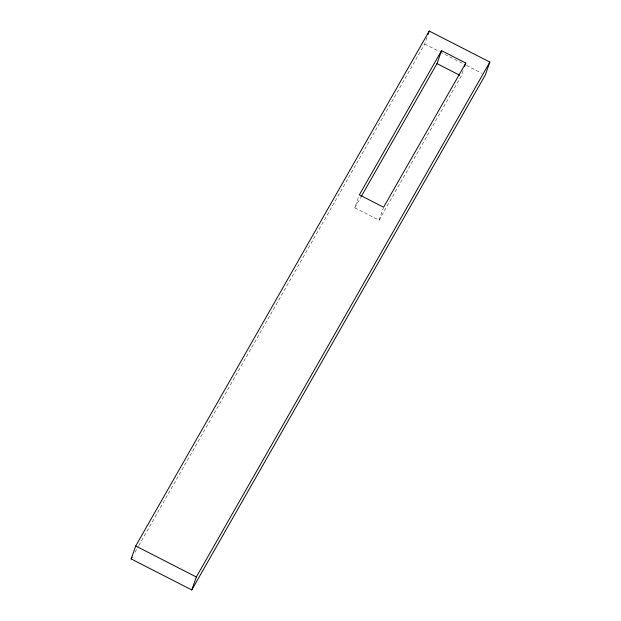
<?xml version="1.0" encoding="UTF-8"?>
<svg xmlns="http://www.w3.org/2000/svg" width="621" height="621" viewBox="0 0 621 621"><rect width="100%" height="100%" fill="white"/><g stroke="black" fill="none" stroke-linecap="round" stroke-linejoin="round"><path stroke-width="0.47" stroke-dasharray="3.1 2.33" d="M463.056 70.841L461.24 76.026L379.058 220.199L354.808 207.802L358.744 196.562M138.848 545.455L424.686 44.021L427.411 36.235M379.058 220.199L383.297 208.097M135.005 552.201L138.367 546.301M354.808 207.802L360.545 197.742M424.686 44.021L439.194 51.442M440.048 51.885L463.103 63.676M466.518 65.422L481.88 73.286"/><path stroke-width="0.93" d="M131.163 558.939L135.704 545.968L429.227 31.05L489.837 62.061L485.296 75.032L191.773 589.95L131.163 558.939L132.126 557.254M191.773 589.95L196.314 576.979L489.837 62.061M428.016 34.512L429.227 31.05M361.026 196.904L436.998 63.621L441.539 50.65L465.781 63.055L464.57 66.517M441.539 50.65L359.349 194.831L383.599 207.235L465.781 63.055M436.998 63.621L459.571 75.172M135.704 545.968L196.314 576.979"/></g></svg>
